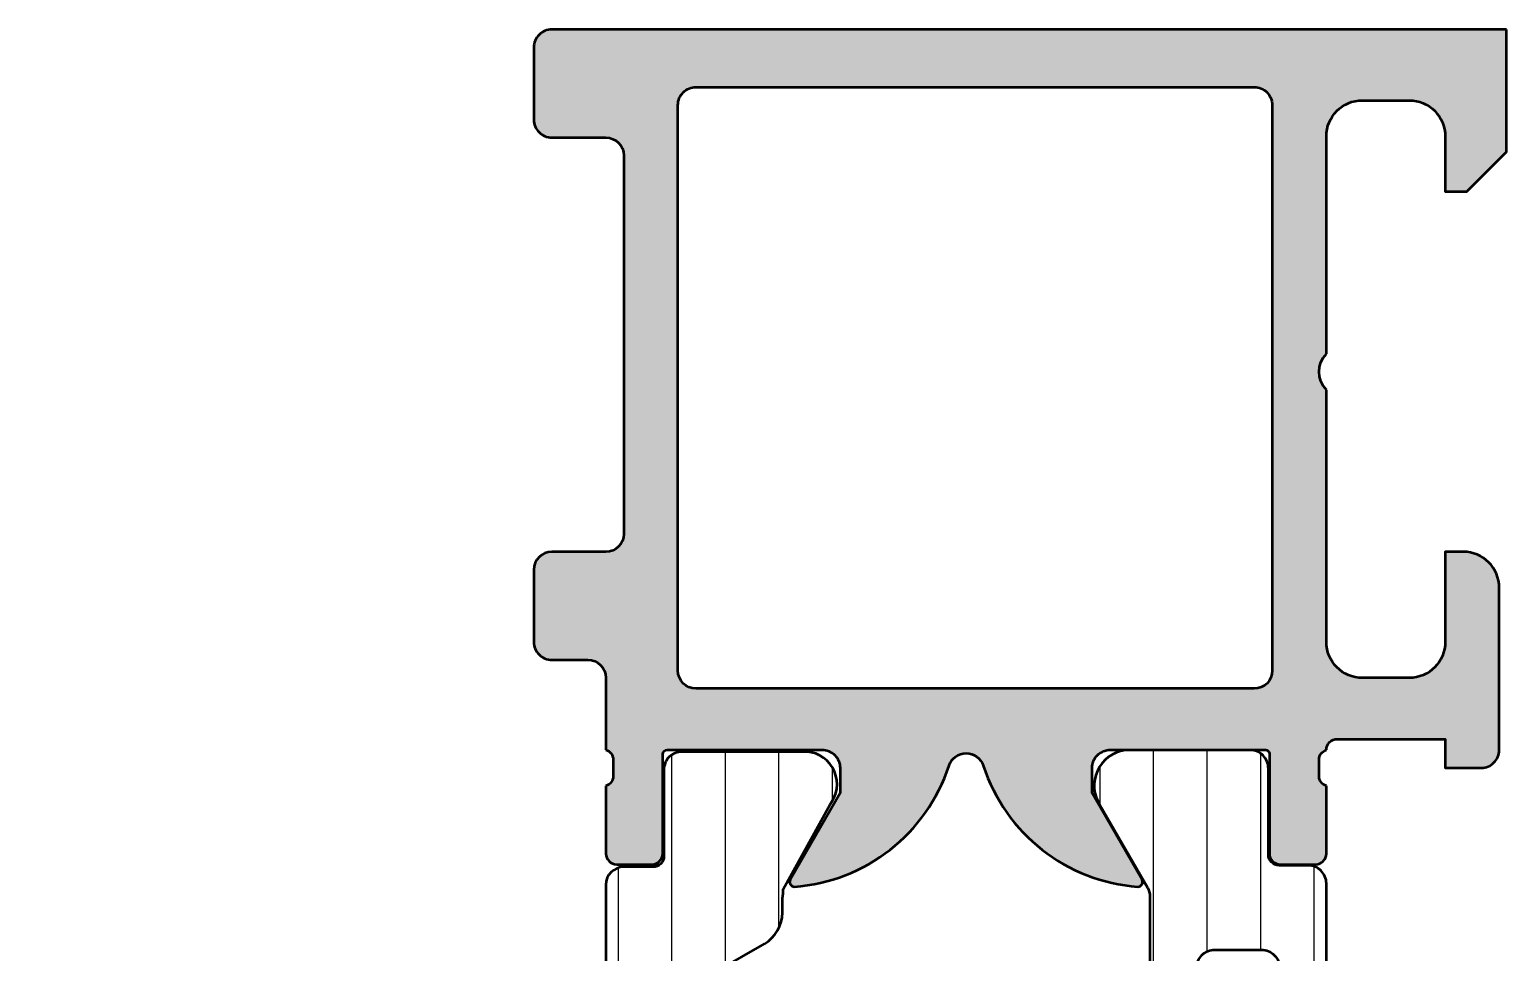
# Model space of a CAD drawing. Extents: x 0 to 66, y 0 to 75.
# Drawn here: x 0 to 41, y 49.38 to 75 of the extents above; entities that cross this region are included whole.
import ezdxf

# ---------------------------------------------------------------- set-up
doc = ezdxf.new("R2010")
doc.units = 0
for name, color, linetype, lineweight in [('0S-Alu contour', 7, 'Continuous', 50), ('0S-Alu hatch', 252, 'Continuous', 25), ('0S-Plastic contour', 254, 'Continuous', 50), ('0S-Plastic hatch', 253, 'Continuous', 25)]:
    doc.layers.add(name, color=color, linetype=linetype, lineweight=lineweight)
pattern_1 = [(90, (0, 0), (-1.4859, 0), [])]

# ---------------------------------------------------------------- blocks, each defined once
blk = doc.blocks.new('284029__07A8C884_E787_464D_A43D_D465A5079195___BE1C2AFA_39D3_4F38_98E2_53A9F33BED01_')
at = {"layer": '0S-Plastic hatch'}
h = blk.add_hatch(dxfattribs=at)
h.set_pattern_fill('ANSI31', color=256, scale=0.4680000000000001, angle=45, style=0)
h.set_pattern_definition(pattern_1)
edge = h.paths.add_edge_path()
edge.add_arc((7.799999999999997, 46.00005420464182), 0.5, 0, 90)
edge.add_line((7.799999999999997, 46.50005420464181), (0.4999999999999574, 46.50005420464171))
edge.add_arc((0.5000000000000285, 46.0000542046417), 0.5000000000000107, 90.00000000000813, 180)
edge.add_line((1.78e-14, 46.0000542046417), (0, 45.00005420464164))
edge.add_arc((0.5000000000000427, 45.00005420464165), 0.5000000000000427, 180, 270.0000000000017)
edge.add_line((0.5000000000000568, 44.50005420464161), (0.9999999999999857, 44.50005420464162))
edge.add_line((0.9999999999999857, 44.50005420464162), (0.9999999999999857, 45.50005420464159))
edge.add_line((0.9999999999999857, 45.50005420464159), (2.499999999999985, 45.50005420464165))
edge.add_ellipse((2.499999999999957, 44.50005420464162), major_axis=(-1.000000000000028, 0), ratio=1, start_angle=180, end_angle=269.9999999999984, ccw=False)
edge.add_line((3.499999999999985, 44.50005420464162), (3.499999999999985, 40.50005420464162))
edge.add_ellipse((2.499999999999971, 40.50005420464161), major_axis=(-1.000000000000014, 0), ratio=1, start_angle=90.0000000000004, end_angle=180, ccw=False)
edge.add_line((2.499999999999978, 39.5000542046416), (1, 39.50005420464165))
edge.add_line((1, 39.50005420464165), (0.9999999999999857, 40.50005420464162))
edge.add_line((0.9999999999999857, 40.50005420464162), (0.5, 40.50005420464162))
edge.add_arc((0.5, 40.00005420464162), 0.5, 90, 180)
edge.add_line((0, 40.00005420464162), (0, 16.19999699999997))
edge.add_arc((0.4999999999999929, 16.19999699999996), 0.4999999999999929, 180, 270.0000000000073)
edge.add_line((0.5000000000000568, 15.69999699999996), (1.310300815755326, 15.69999700000009))
edge.add_ellipse((1.310300815755169, 15.39999700000034), major_axis=(-0.2999999999997485, 0), ratio=1, start_angle=180, end_angle=269.99999999997016, ccw=False)
edge.add_line((1.610300815754918, 15.39999700000034), (1.609968865358112, 12.99999861706389))
edge.add_arc((2.017189299110995, 12.96156737589913), 0.409029879059404, 174.6087052705057, 283.6575054060968)
edge.add_line((2.1137684163225, 12.56410301764546), (5.5865089805215, 12.57426877285434))
edge.add_arc((5.532301992262212, 13.49611899423405), 0.9234425960686294, 273.3652531451434, 395.3544255470823)
edge.add_line((6.285450980521417, 14.03045300000021), (4.484365130849781, 17.15002562802139))
edge.add_ellipse((4.917377847580148, 17.40002560232096), major_axis=(-0.4999999999999988, 0), ratio=1, start_angle=-90.00000000000068, end_angle=29.999996599346616, ccw=False)
edge.add_line((4.917377847580155, 17.90002560232095), (17.70000000000002, 17.90002560232093))
edge.add_arc((17.70000000000001, 18.40002560232089), 0.4999999999999645, 270.0000000000012, 360)
edge.add_line((18.19999999999997, 18.40002560232089), (18.19999999999999, 48.05840070413555))
edge.add_ellipse((18.69999999999994, 48.05840070413555), major_axis=(-0.4999999999999503, 0), ratio=1, start_angle=299.9950461054481, end_angle=360, ccw=False)
edge.add_line((18.45003743997933, 48.49143501985185), (20.39994072748333, 49.61698742955157))
edge.add_arc((19.90001560744196, 50.48305606098399), 0.9999999999998082, 299.9950461054606, 359.9988249444108)
edge.add_line((20.90001560723147, 50.48303555239507), (20.90002386879667, 50.88586999164573))
edge.add_arc((19.63617692491844, 51.11810216703569), 1.285006179299022, 349.5880338324748, 360.7917975513449)
edge.add_line((20.92106040229913, 51.13585971165147), (22.21250882651288, 53.47324885016718))
edge.add_arc((21.50837054604505, 54.04585497076421), 0.9075728551281012, 320.8819481343031, 445.056064489465)
edge.add_line((21.58658600491978, 54.95005120464178), (18.11004450682052, 54.95005120464176))
edge.add_arc((18.11004186719528, 54.45005522720289), 0.4999959774458391, 89.9996975187946, 180.0003024805684)
edge.add_line((17.6100458897564, 54.4500525875832), (17.61038051906291, 52.05005420464181))
edge.add_ellipse((17.31038051906282, 52.05005420464188), major_axis=(-0.3000000000000895, 0), ratio=1, start_angle=89.99999999998653, end_angle=180, ccw=False)
edge.add_line((17.31038051906275, 51.75005420464179), (16.50000000000001, 51.75005420464179))
edge.add_arc((16.50000000000002, 51.2500542046418), 0.4999999999999929, 90.00000000000081, 180)
edge.add_line((16.00000000000003, 51.2500542046418), (16, 47.5000542046418))
edge.add_ellipse((14.99999999999999, 47.50005420464183), major_axis=(-1.000000000000007, 0), ratio=1, start_angle=89.9999999999988, end_angle=180, ccw=False)
edge.add_line((14.99999999999997, 46.50005420464181), (12.80000000000004, 46.50005420464184))
edge.add_arc((12.80000000000001, 46.00005420464182), 0.5000000000000142, 89.99999999999675, 180)
edge.add_line((12.29999999999999, 46.00005420464182), (12.29999999999999, 45.50005420464183))
edge.add_line((12.29999999999999, 45.50005420464183), (14.99999999999998, 45.50005420464182))
edge.add_ellipse((15, 44.50005420464182), major_axis=(-1, 0), ratio=1, start_angle=180, end_angle=270.00000000000125, ccw=False)
edge.add_line((16, 44.50005420464182), (15.99999999999998, 44.00005420464178))
edge.add_ellipse((15.00000000000001, 44.0000542046418), major_axis=(-0.9999999999999751, 0), ratio=1, start_angle=89.99999999999937, end_angle=180, ccw=False)
edge.add_line((15, 43.00005420464183), (8.300000000000018, 43.00005420464182))
edge.add_ellipse((8.300000000000011, 44.00005420464182), major_axis=(-1.000000000000007, 0), ratio=1, start_angle=0, end_angle=90.0000000000004, ccw=False)
edge.add_line((7.300000000000004, 44.00005420464182), (7.299999999999997, 45.50005420464182))
edge.add_line((7.299999999999997, 45.50005420464182), (8.299999999999997, 45.50005420464182))
edge.add_line((8.299999999999997, 45.50005420464182), (8.299999999999997, 46.00005420464182))
edge = h.paths.add_edge_path()
edge.add_ellipse((9.452996732221077, 32.64501620443201), major_axis=(-0.5000000000000028, 0), ratio=1, start_angle=32.94155226362187, end_angle=144.9581039486433, ccw=False)
edge.add_line((9.033383871858575, 32.37312459474462), (4.580387139637478, 39.24547603707324))
edge.add_ellipse((4.999999999999985, 39.51736764676063), major_axis=(-0.5, 0), ratio=1, start_angle=0, end_angle=32.94155226362028, ccw=False)
edge.add_line((4.499999999999985, 39.51736764676063), (4.499999999999989, 44.95005420464177))
edge.add_ellipse((4.999999999999985, 44.95005420464177), major_axis=(-0.4999999999999965, 0), ratio=1, start_angle=270.00000000000165, end_angle=360, ccw=False)
edge.add_line((4.999999999999971, 45.45005420464177), (5.799999999999982, 45.45005420464178))
edge.add_ellipse((5.799999999999997, 44.95005420464178), major_axis=(-0.5, 0), ratio=1, start_angle=180, end_angle=270.00000000000165, ccw=False)
edge.add_line((6.299999999999997, 44.95005420464179), (6.299999999999997, 43.95005420464182))
edge.add_arc((8.299999999999997, 43.95005420464182), 2, 180, 270)
edge.add_line((8.299999999999997, 41.95005420464183), (15.62795080085234, 41.95005420464183))
edge.add_ellipse((15.62795080085234, 41.45005420464182), major_axis=(-0.5000000000000017, 0), ratio=1, start_angle=144.9581039486432, end_angle=270, ccw=False)
edge.add_line((16.03731700707827, 41.16296657133069), (9.862362938447005, 32.35792857112087))
edge = h.paths.add_edge_path()
edge.add_line((15.68444634348357, 18.85002560232094), (2.572049199147571, 18.85002560232097))
edge.add_ellipse((2.572049199147571, 19.35002560232097), major_axis=(-0.5000000000000017, 0), ratio=1, start_angle=-35.0418960513569, end_angle=90, ccw=False)
edge.add_line((2.162682992921645, 19.63711323563211), (8.978065113033807, 29.35535532886279))
edge.add_ellipse((9.387431319259733, 29.06826769555164), major_axis=(-0.5000000000000019, 0), ratio=1, start_angle=212.941552263621, end_angle=324.95810394864316, ccw=False)
edge.add_line((9.807044179622238, 29.34015930523903), (16.10405920384607, 19.62191721200833))
edge.add_ellipse((15.68444634348357, 19.35002560232094), major_axis=(-0.5, 0), ratio=1, start_angle=89.9999999999996, end_angle=212.9415522636213, ccw=False)
edge = h.paths.add_edge_path()
edge.add_ellipse((3.632404581590229, 37.95005420464153), major_axis=(-0.5000000000000285, 0), ratio=1, start_angle=212.941552263621, end_angle=269.99999999999756, ccw=False)
edge.add_line((4.052017441952757, 38.22194581432894), (8.63392902060066, 31.15063888560429))
edge.add_ellipse((8.214316160238162, 30.87874727591691), major_axis=(-0.4999999999999921, 0), ratio=1, start_angle=144.9581039486428, end_angle=212.9415522636208, ccw=False)
edge.add_line((8.623682366464077, 30.59165964260577), (1.909366206225869, 21.01753030022751))
edge.add_ellipse((1.499999999999943, 21.30461793353866), major_axis=(-0.5000000000000017, 0), ratio=1, start_angle=0, end_angle=144.9581039486433, ccw=False)
edge.add_line((0.9999999999999415, 21.30461793353866), (0.9999999999999857, 37.95005420464164))
edge.add_ellipse((1.499999999999992, 37.95005420464164), major_axis=(-0.5000000000000071, 0), ratio=1, start_angle=269.99999999999756, end_angle=360, ccw=False)
edge.add_line((1.500000000000014, 38.45005420464165), (3.63240458159025, 38.45005420464156))
edge = h.paths.add_edge_path()
edge.add_line((16.28038713963748, 21.18875677351805), (10.20649903088015, 30.56264501437935))
edge.add_ellipse((10.62611189124265, 30.83453662406673), major_axis=(-0.4999999999999921, 0), ratio=1, start_angle=-35.0418960513573, end_angle=32.94155226362079, ccw=False)
edge.add_line((10.21674568501673, 31.12162425737788), (16.29063379377405, 39.78254950673531))
edge.add_ellipse((16.69999999999997, 39.49546187342416), major_axis=(-0.5000000000000017, 0), ratio=1, start_angle=180, end_angle=324.95810394864316, ccw=False)
edge.add_line((17.19999999999997, 39.49546187342416), (17.19999999999997, 21.46064838320544))
edge.add_ellipse((16.69999999999998, 21.46064838320544), major_axis=(-0.4999999999999929, 0), ratio=1, start_angle=32.941552263621475, end_angle=180, ccw=False)
at = {"layer": '0S-Alu contour', "color": 7}
for points in [[(4.999999999999971, 45.45005420464177), (5.799999999999982, 45.45005420464178)], [(4.499999999999985, 39.51736764676063), (4.499999999999989, 44.95005420464177)], [(6.299999999999997, 44.95005420464179), (6.299999999999997, 43.95005420464182)], [(8.299999999999997, 41.95005420464183), (15.62795080085234, 41.95005420464183)], [(16.03731700707827, 41.16296657133069), (9.862362938447005, 32.35792857112087)], [(10.21674568501673, 31.12162425737788), (16.29063379377405, 39.78254950673531)], [(17.19999999999997, 39.49546187342416), (17.19999999999997, 21.46064838320544)], [(9.033383871858575, 32.37312459474462), (4.580387139637478, 39.24547603707324)], [(1.500000000000014, 38.45005420464165), (3.63240458159025, 38.45005420464156)], [(4.052017441952757, 38.22194581432894), (8.63392902060066, 31.15063888560429)], [(0.9999999999999415, 21.30461793353866), (0.9999999999999857, 37.95005420464164)], [(8.623682366464077, 30.59165964260577), (1.909366206225869, 21.01753030022751)], [(16.28038713963748, 21.18875677351805), (10.20649903088015, 30.56264501437935)], [(2.162682992921645, 19.63711323563211), (8.978065113033807, 29.35535532886279)], [(9.807044179622238, 29.34015930523903), (16.10405920384607, 19.62191721200833)], [(15.68444634348357, 18.85002560232094), (2.572049199147571, 18.85002560232097)]]:
    blk.add_lwpolyline(points, dxfattribs=at)
at = {"layer": '0S-Alu contour', "color": 7, "extrusion": (0, 0, -1)}
for centre, radius, start, end in [((-4.999999999999985, 44.95005420464177), 0.4999999999999965, 0, 89.99999999999837), ((-5.799999999999997, 44.95005420464178), 0.5, 89.99999999999837, 180), ((-15.62795080085234, 41.45005420464182), 0.5000000000000017, 90, 215.0418960513568), ((-16.69999999999997, 39.49546187342416), 0.5000000000000017, 35.04189605135685, 180), ((-4.999999999999985, 39.51736764676063), 0.5, 327.0584477363798, 0), ((-1.499999999999992, 37.95005420464164), 0.5000000000000071, 0, 90.00000000000244), ((-3.632404581590229, 37.95005420464153), 0.5000000000000285, 90.00000000000244, 147.058447736379), ((-9.452996732221077, 32.64501620443201), 0.5000000000000028, 215.0418960513567, 327.0584477363781), ((-8.214316160238162, 30.87874727591691), 0.4999999999999921, 147.0584477363792, 215.0418960513572), ((-10.62611189124265, 30.83453662406673), 0.4999999999999921, 327.0584477363792, 35.04189605135731), ((-9.387431319259733, 29.06826769555164), 0.5000000000000019, 35.04189605135685, 147.058447736379), ((-16.69999999999998, 21.46064838320544), 0.4999999999999929, 180, 327.0584477363785), ((-1.499999999999943, 21.30461793353866), 0.5000000000000017, 215.0418960513567, 0), ((-2.572049199147571, 19.35002560232097), 0.5000000000000017, 270, 35.04189605135685), ((-15.68444634348357, 19.35002560232094), 0.5, 147.0584477363787, 270.0000000000004)]:
    blk.add_arc(centre, radius, start, end, dxfattribs=at)
at = {"layer": '0S-Alu contour', "color": 7}
blk.add_arc((8.299999999999997, 43.95005420464182), 2, 180, 270, dxfattribs=at)
at = {"layer": '0S-Plastic contour', "color": 7}
for points in [[(21.58658600491978, 54.95005120464178), (18.11004450682052, 54.95005120464176)], [(17.6100458897564, 54.4500525875832), (17.61038051906291, 52.05005420464181)], [(20.92106040229913, 51.13585971165147), (22.21250882651288, 53.47324885016718)], [(17.31038051906275, 51.75005420464179), (16.50000000000001, 51.75005420464179)], [(16.00000000000003, 51.2500542046418), (16, 47.5000542046418)], [(20.90001560723147, 50.48303555239507), (20.90002386879667, 50.88586999164573)], [(18.45003743997933, 48.49143501985185), (20.39994072748333, 49.61698742955157)], [(18.19999999999997, 18.40002560232089), (18.19999999999999, 48.05840070413555)], [(7.799999999999997, 46.50005420464181), (0.4999999999999574, 46.50005420464171)], [(14.99999999999997, 46.50005420464181), (12.80000000000004, 46.50005420464184)], [(1.78e-14, 46.0000542046417), (0, 45.00005420464164)], [(7.300000000000004, 44.00005420464182), (7.299999999999997, 45.50005420464182), (8.299999999999997, 45.50005420464182), (8.299999999999997, 46.00005420464182)], [(12.29999999999999, 46.00005420464182), (12.29999999999999, 45.50005420464183), (14.99999999999998, 45.50005420464182)], [(0.5000000000000568, 44.50005420464161), (0.9999999999999857, 44.50005420464162), (0.9999999999999857, 45.50005420464159), (2.499999999999985, 45.50005420464165)], [(3.499999999999985, 44.50005420464162), (3.499999999999985, 40.50005420464162)], [(16, 44.50005420464182), (15.99999999999998, 44.00005420464178)], [(15, 43.00005420464183), (8.300000000000018, 43.00005420464182)], [(2.499999999999978, 39.5000542046416), (1, 39.50005420464165), (0.9999999999999857, 40.50005420464162), (0.5, 40.50005420464162)], [(0, 40.00005420464162), (0, 16.19999699999997)], [(4.917377847580155, 17.90002560232095), (17.70000000000002, 17.90002560232093)], [(6.285450980521417, 14.03045300000021), (4.484365130849781, 17.15002562802139)], [(0.5000000000000568, 15.69999699999996), (1.310300815755326, 15.69999700000009)], [(1.610300815754918, 15.39999700000034), (1.609968865358112, 12.99999861706389)], [(2.1137684163225, 12.56410301764546), (5.5865089805215, 12.57426877285434)]]:
    blk.add_lwpolyline(points, dxfattribs=at)
for centre, radius, start, end in [((18.11004186719528, 54.45005522720289), 0.4999959774458391, 89.9996975187946, 180.0003024805684), ((21.50837054604505, 54.04585497076421), 0.9075728551281012, 320.8819481343031, 85.0560644894651), ((16.50000000000002, 51.2500542046418), 0.4999999999999929, 90.00000000000081, 180), ((19.63617692491844, 51.11810216703569), 1.285006179299022, 349.5880338324748, 0.7917975513449091), ((19.90001560744196, 50.48305606098399), 0.9999999999998082, 299.9950461054606, 359.9988249444108), ((0.5000000000000285, 46.0000542046417), 0.5000000000000107, 90.00000000000813, 180), ((7.799999999999997, 46.00005420464182), 0.5, 0, 90), ((12.80000000000001, 46.00005420464182), 0.5000000000000142, 89.99999999999675, 180), ((0.5000000000000427, 45.00005420464165), 0.5000000000000427, 180, 270.0000000000017), ((0.5, 40.00005420464162), 0.5, 90, 180), ((17.70000000000001, 18.40002560232089), 0.4999999999999645, 270.0000000000012, 0), ((0.4999999999999929, 16.19999699999996), 0.4999999999999929, 180, 270.0000000000073), ((5.532301992262212, 13.49611899423405), 0.9234425960686294, 273.3652531451434, 35.35442554708229), ((2.017189299110995, 12.96156737589913), 0.409029879059404, 174.6087052705057, 283.6575054060968)]:
    blk.add_arc(centre, radius, start, end, dxfattribs=at)
at = {"layer": '0S-Plastic contour', "color": 7, "extrusion": (0, 0, -1)}
for centre, radius, start, end in [((-17.31038051906282, 52.05005420464188), 0.3000000000000895, 180, 270.0000000000135), ((-18.69999999999994, 48.05840070413555), 0.4999999999999503, 0, 60.00495389455187), ((-14.99999999999999, 47.50005420464183), 1.000000000000007, 180, 270.0000000000012), ((-2.499999999999957, 44.50005420464162), 1.000000000000028, 90.0000000000016, 180), ((-15, 44.50005420464182), 1, 89.99999999999876, 180), ((-8.300000000000011, 44.00005420464182), 1.000000000000007, 269.9999999999996, 0), ((-15.00000000000001, 44.0000542046418), 0.9999999999999751, 180, 270.0000000000006), ((-2.499999999999971, 40.50005420464161), 1.000000000000014, 180, 269.9999999999996), ((-4.917377847580148, 17.40002560232096), 0.4999999999999988, 330.0000034006534, 90.00000000000081), ((-1.310300815755169, 15.39999700000034), 0.2999999999997485, 90.00000000002986, 180)]:
    blk.add_arc(centre, radius, start, end, dxfattribs=at)
blk = doc.blocks.new('357830__380E2DCD_3B96_4E63_BE6B_81AF2824254A_')
at = {"layer": '0S-Alu hatch'}
h = blk.add_hatch(color=256, dxfattribs=at)
edge = h.paths.add_edge_path()
edge.add_line((41, 75), (14.49999237060547, 75))
edge.add_arc((14.49986000181642, 74.50023918031248), 0.4997608372174015, 89.98482439504002, 180.0151756049599)
edge.add_line((14.0000991821289, 74.50010681152344), (14.0000991821289, 72.50010681152342))
edge.add_arc((14.50007865446134, 72.50008628385586), 0.4999794727538367, 179.9976476058527, 270.002352394013)
edge.add_line((14.50009918212896, 72.00010681152344), (16.0000991821289, 72.00010681152344))
edge.add_ellipse((16.0000991821289, 71.50010681152344), major_axis=(-0.5, 0), ratio=1, start_angle=180, end_angle=270, ccw=False)
edge.add_line((16.5000991821289, 71.50010681152344), (16.5000991821289, 61.0001220703125))
edge.add_ellipse((16.0000991821289, 61.0001220703125), major_axis=(-0.5, 0), ratio=1, start_angle=90, end_angle=180, ccw=False)
edge.add_line((16.0000991821289, 60.5001220703125), (14.5000991821289, 60.5001220703125))
edge.add_arc((14.50010485310491, 60.00011639933649), 0.5000056710081612, 90.00064983861078, 179.9993501627087)
edge.add_line((14.0000991821289, 60.00012207031077), (14.0000991821289, 58.0001220703125))
edge.add_arc((14.50007358941032, 58.00009647759392), 0.4999744079364382, 179.9970671403861, 270.0029328596392)
edge.add_line((14.5000991821289, 57.5001220703125), (15.49999237060547, 57.5001220703125))
edge.add_ellipse((15.49999237060547, 57.0001220703125), major_axis=(-0.5, 0), ratio=1, start_angle=180, end_angle=270, ccw=False)
edge.add_line((15.99999237060547, 57.0001220703125), (15.99999237060547, 55.00007629394531))
edge.add_ellipse((15.92115592406241, 54.73255570195215), major_axis=(-0.2788950563274783, 0), ratio=1, start_angle=178.8354106259032, end_angle=253.5801235805083, ccw=False)
edge.add_line((16.19999337060551, 54.72688729395378), (16.19999337060545, 54.27329329395377))
edge.add_ellipse((15.92112527496231, 54.26763263447671), major_axis=(-0.2789255417371184, 0), ratio=1, start_angle=106.424594555353, end_angle=181.1628700728853, ccw=False)
edge.add_line((15.99999237060547, 54.0000892939538), (15.99999237060547, 52.12007829394531))
edge.add_arc((16.29999237060548, 52.12007829394532), 0.3000000000000185, 180, 269.9999999999986)
edge.add_line((16.29999237060548, 51.8200782939453), (17.27996668964829, 51.8200782939453))
edge.add_arc((17.27996668964829, 52.12007829394531), 0.3000000000000114, 270, 360)
edge.add_line((17.5799666896483, 52.12007829394531), (17.57996668964824, 54.88007629394525))
edge.add_ellipse((17.69995488885854, 54.88007629394525), major_axis=(-0.1199881992102973, 0), ratio=1, start_angle=270, end_angle=360, ccw=False)
edge.add_line((17.69995488885854, 55.00006449315555), (22.00015258789063, 55.00021362304687))
edge.add_ellipse((22.00016546946681, 54.50022650462305), major_axis=(-0.4999871185897568, 0), ratio=1, start_angle=179.9985238421549, end_angle=270.00147615792764, ccw=False)
edge.add_line((22.50015258789062, 54.50021362304759), (22.50015258789062, 53.80021667480469))
edge.add_line((22.50015258789062, 53.80021667480469), (21.11190795898437, 51.39569091796875))
edge.add_arc((21.23887267204619, 51.33900942728527), 0.1390425465423105, 155.9423438028752, 266.6072913620279)
edge.add_arc((20.86699244654214, 56.08815502027688), 4.901453208299326, 274.2548350451918, 341.8662315936082)
edge.add_ellipse((26.00016877898476, 54.40702519141237), major_axis=(-0.4999999999999981, 0), ratio=1, start_angle=198.1228570095801, end_angle=341.8662315936099, ccw=False)
edge.add_arc((31.13252757555772, 56.08680510239975), 4.900256231524269, 198.1228570095794, 265.7518087041855)
edge.add_arc((30.76131543717107, 51.33880392011438), 0.1390346690613204, 273.387685879842, 384.0554427869479)
edge.add_line((30.88827514648438, 51.39547729492187), (29.50003051757813, 53.80000305175781))
edge.add_line((29.50003051757813, 53.80000305175781), (29.50003051757813, 54.5))
edge.add_ellipse((30.00000998991054, 54.50002052766759), major_axis=(-0.4999794727538154, 0), ratio=1, start_angle=-90.00235239400848, end_angle=0.00235239414729449, ccw=False)
edge.add_line((30.00003051757812, 55), (34.3000283718797, 55))
edge.add_ellipse((34.30002837187974, 54.88000269093456), major_axis=(-0.1199973090654396, 0), ratio=1, start_angle=180, end_angle=270.00000000001353, ccw=False)
edge.add_line((34.42002568094518, 54.88000269093456), (34.42002568094518, 52.12000469093459))
edge.add_arc((34.72002568094516, 52.12000469093457), 0.2999999999999829, 180, 269.9999999999945)
edge.add_line((34.72002568094513, 51.82000469093458), (35.69999999998799, 51.82000469093458))
edge.add_arc((35.69999999998797, 52.12000469093457), 0.2999999999999865, 270.0000000000054, 360)
edge.add_line((35.99999999998795, 52.12000469093457), (35.99999999998795, 54.00001569094309))
edge.add_ellipse((36.07886709563111, 54.26755903146606), major_axis=(-0.2789255417371832, 0), ratio=1, start_angle=-1.1628700728833792, end_angle=73.5754054446486, ccw=False)
edge.add_line((35.79999899998791, 54.27321969094311), (35.79999899998796, 54.72681369094306))
edge.add_ellipse((36.07882619434913, 54.73248189052774), major_axis=(-0.2788848020273777, 0), ratio=1, start_angle=-73.58012358050189, end_angle=1.1645893741024906, ccw=False)
edge.add_ellipse((36.30000036075727, 54.99999533743302), major_axis=(-0.3000077143368609, 0), ratio=1, start_angle=-90.0005139300311, end_angle=0.0005139306048249637, ccw=False)
edge.add_line((36.30000305175781, 55.30000305175781), (39.30001831054688, 55.30000305175781))
edge.add_line((39.30001831054688, 55.30000305175781), (39.30001831054688, 54.5))
edge.add_line((39.30001831054688, 54.5), (40.30001831054687, 54.5))
edge.add_arc((40.30002863065745, 54.99998967988948), 0.4999896799959879, 269.9988173780304, 360.0011826222799)
edge.add_line((40.80001831054693, 55.00000000000007), (40.80001831054687, 59.5))
edge.add_arc((39.79999848739905, 59.49998017685217), 1.000019823344302, 0.0011357606123724, 89.99886423980752)
edge.add_line((39.80001831054688, 60.5), (39.30001831054688, 60.5))
edge.add_line((39.30001831054688, 60.5), (39.30001831054688, 58))
edge.add_ellipse((38.29997292469336, 58.00004538585351), major_axis=(-1.000045386883402, 0), ratio=1, start_angle=90.00260029983713, end_angle=179.9973997002186, ccw=False)
edge.add_line((38.30001831054687, 57), (37, 57))
edge.add_ellipse((37.00005250076833, 58.00005250076833), major_axis=(-1.000052502146426, 0), ratio=1, start_angle=0.00300791447108395, end_angle=89.99699208547389, ccw=False)
edge.add_line((36, 58.00000000000096), (36, 65))
edge.add_ellipse((36.52512175395993, 65.5), major_axis=(-0.725088171522571, 0), ratio=1, start_angle=-43.596183881364425, end_angle=43.59618388136448, ccw=False)
edge.add_line((36, 66), (36, 72.03408813476562))
edge.add_ellipse((37.00005250076833, 72.03403563399729), major_axis=(-1.000052502146426, 0), ratio=1, start_angle=270.0030079145261, end_angle=359.99699208552886, ccw=False)
edge.add_line((37, 73.03408813476562), (38.30001831054687, 73.03408813476562))
edge.add_ellipse((38.29997292469334, 72.03404274891209), major_axis=(-1.00004538688343, 0), ratio=1, start_angle=180.0026002997815, end_angle=269.99739970016117, ccw=False)
edge.add_line((39.30001831054688, 72.03408813476463), (39.30001831054693, 70.5))
edge.add_line((39.30001831054693, 70.5), (39.9000244140625, 70.5))
edge.add_line((39.9000244140625, 70.5), (41, 71.60000610351562))
edge.add_line((41, 71.60000610351562), (41, 75))
edge = h.paths.add_edge_path()
edge.add_ellipse((18.50000055566901, 57.20002802148933), major_axis=(-0.500015814708163, 0), ratio=1, start_angle=0.00181214617907699, end_angle=89.99818785391102, ccw=False)
edge.add_line((17.99998474121094, 57.20001220703125), (17.99998474121094, 72.89999389648433))
edge.add_ellipse((18.49997442110039, 72.90000421659492), major_axis=(-0.499989679995963, 0), ratio=1, start_angle=-90.00118262196588, end_angle=0.0011826222798845265, ccw=False)
edge.add_line((18.49998474121093, 73.39999389648438), (34.00000762939453, 73.39999389648438))
edge.add_ellipse((34.00001794950508, 72.90000421659492), major_axis=(-0.499989679995963, 0), ratio=1, start_angle=179.9988173777202, end_angle=270.00118262196634, ccw=False)
edge.add_line((34.50000762939453, 72.89999389648438), (34.50000762939453, 57.20001220703045))
edge.add_ellipse((33.99999181493646, 57.20002802148932), major_axis=(-0.5000158147081594, 0), ratio=1, start_angle=90.00181214608818, end_angle=179.9981878538209, ccw=False)
edge.add_line((34.00000762939453, 56.70001220703125), (18.49998474121093, 56.70001220703125))
at = {"layer": '0S-Alu contour', "color": 7}
for points in [[(41, 75), (14.49999237060547, 75)], [(39.30001831054688, 72.03408813476463), (39.30001831054693, 70.5), (39.9000244140625, 70.5), (41, 71.60000610351562), (41, 75)], [(14.0000991821289, 74.50010681152344), (14.0000991821289, 72.50010681152342)], [(18.49998474121093, 73.39999389648438), (34.00000762939453, 73.39999389648438)], [(37, 73.03408813476562), (38.30001831054687, 73.03408813476562)], [(17.99998474121094, 57.20001220703125), (17.99998474121094, 72.89999389648433)], [(34.50000762939453, 72.89999389648438), (34.50000762939453, 57.20001220703045)], [(14.50009918212896, 72.00010681152344), (16.0000991821289, 72.00010681152344)], [(36, 66), (36, 72.03408813476562)], [(16.5000991821289, 71.50010681152344), (16.5000991821289, 61.0001220703125)], [(36, 58.00000000000096), (36, 65)], [(16.0000991821289, 60.5001220703125), (14.5000991821289, 60.5001220703125)], [(39.80001831054688, 60.5), (39.30001831054688, 60.5), (39.30001831054688, 58)], [(14.0000991821289, 60.00012207031077), (14.0000991821289, 58.0001220703125)], [(40.80001831054693, 55.00000000000007), (40.80001831054687, 59.5)], [(14.5000991821289, 57.5001220703125), (15.49999237060547, 57.5001220703125)], [(15.99999237060547, 57.0001220703125), (15.99999237060547, 55.00007629394531)], [(38.30001831054687, 57), (37, 57)], [(34.00000762939453, 56.70001220703125), (18.49998474121093, 56.70001220703125)], [(17.69995488885854, 55.00006449315555), (22.00015258789063, 55.00021362304687)], [(30.00003051757812, 55), (34.3000283718797, 55)], [(36.30000305175781, 55.30000305175781), (39.30001831054688, 55.30000305175781), (39.30001831054688, 54.5), (40.30001831054687, 54.5)], [(16.19999337060551, 54.72688729395378), (16.19999337060545, 54.27329329395377)], [(17.5799666896483, 52.12007829394531), (17.57996668964824, 54.88007629394525)], [(34.42002568094518, 54.88000269093456), (34.42002568094518, 52.12000469093459)], [(35.79999899998791, 54.27321969094311), (35.79999899998796, 54.72681369094306)], [(22.50015258789062, 54.50021362304759), (22.50015258789062, 53.80021667480469), (21.11190795898437, 51.39569091796875)], [(30.88827514648438, 51.39547729492187), (29.50003051757813, 53.80000305175781), (29.50003051757813, 54.5)], [(15.99999237060547, 54.0000892939538), (15.99999237060547, 52.12007829394531)], [(35.99999999998795, 52.12000469093457), (35.99999999998795, 54.00001569094309)], [(16.29999237060548, 51.8200782939453), (17.27996668964829, 51.8200782939453)], [(34.72002568094513, 51.82000469093458), (35.69999999998799, 51.82000469093458)]]:
    blk.add_lwpolyline(points, dxfattribs=at)
for centre, radius, start, end in [((14.49986000181642, 74.50023918031248), 0.4997608372174015, 89.98482439504002, 180.0151756049599), ((14.50007865446134, 72.50008628385586), 0.4999794727538367, 179.9976476058527, 270.002352394013), ((14.50010485310491, 60.00011639933649), 0.5000056710081612, 90.00064983861078, 179.9993501627087), ((39.79999848739905, 59.49998017685217), 1.000019823344302, 0.0011357606123724, 89.99886423980752), ((14.50007358941032, 58.00009647759392), 0.4999744079364382, 179.9970671403861, 270.0029328596392), ((40.30002863065745, 54.99998967988948), 0.4999896799959879, 269.9988173780304, 0.0011826222798784), ((20.86699244654214, 56.08815502027688), 4.901453208299326, 274.2548350451918, 341.8662315936082), ((31.13252757555772, 56.08680510239975), 4.900256231524269, 198.1228570095794, 265.7518087041855), ((16.29999237060548, 52.12007829394532), 0.3000000000000185, 180, 269.9999999999986), ((17.27996668964829, 52.12007829394531), 0.3000000000000114, 270, 0), ((34.72002568094516, 52.12000469093457), 0.2999999999999829, 180, 269.9999999999945), ((35.69999999998797, 52.12000469093457), 0.2999999999999865, 270.0000000000054, 0), ((21.23887267204619, 51.33900942728527), 0.1390425465423105, 155.9423438028752, 266.6072913620279), ((30.76131543717107, 51.33880392011438), 0.1390346690613204, 273.387685879842, 24.05544278694788)]:
    blk.add_arc(centre, radius, start, end, dxfattribs=at)
at = {"layer": '0S-Alu contour', "color": 7, "extrusion": (0, 0, -1)}
for centre, radius, start, end in [((-18.49997442110039, 72.90000421659492), 0.499989679995963, 359.9988173777201, 90.00118262196595), ((-34.00001794950508, 72.90000421659492), 0.499989679995963, 89.99881737803364, 180.0011826222798), ((-37.00005250076833, 72.03403563399729), 1.000052502146426, 0.0030079144711719, 89.99699208547388), ((-38.29997292469334, 72.03404274891209), 1.00004538688343, 90.00260029983882, 179.9973997002185), ((-16.0000991821289, 71.50010681152344), 0.5, 90, 180), ((-36.52512175395993, 65.5), 0.725088171522571, 316.4038161186355, 43.59618388136445), ((-16.0000991821289, 61.0001220703125), 0.5, 180, 270), ((-37.00005250076833, 58.00005250076833), 1.000052502146426, 270.0030079145261, 359.9969920855289), ((-38.29997292469336, 58.00004538585351), 1.000045386883402, 180.0026002997815, 269.9973997001629), ((-15.49999237060547, 57.0001220703125), 0.5, 90, 180), ((-18.50000055566901, 57.20002802148933), 0.500015814708163, 270.001812146089, 359.9981878538209), ((-33.99999181493646, 57.20002802148932), 0.5000158147081594, 180.0018121461791, 269.9981878539118), ((-15.92115592406241, 54.73255570195215), 0.2788950563274783, 106.4198764194917, 181.1645893740969), ((-17.69995488885854, 54.88007629394525), 0.1199881992102973, 0, 90), ((-22.00016546946681, 54.50022650462305), 0.4999871185897568, 89.99852384207237, 180.0014761578452), ((-30.00000998991054, 54.50002052766759), 0.4999794727538154, 359.9976476058527, 90.00235239400858), ((-34.30002837187974, 54.88000269093456), 0.1199973090654396, 89.99999999998644, 180), ((-36.07882619434913, 54.73248189052774), 0.2788848020273777, 358.8354106258975, 73.58012358050179), ((-36.30000036075727, 54.99999533743302), 0.3000077143368609, 359.9994860693952, 90.00051393003108), ((-26.00016877898476, 54.40702519141237), 0.4999999999999981, 18.13376840639011, 161.8771429904199), ((-15.92112527496231, 54.26763263447671), 0.2789255417371184, 178.8371299271147, 253.575405444647), ((-36.07886709563111, 54.26755903146606), 0.2789255417371832, 286.4245945553514, 1.162870072883403)]:
    blk.add_arc(centre, radius, start, end, dxfattribs=at)
blk = doc.blocks.new('284029__9521A653_69A2_4C03_8182_1C7C2CBC1E16___C85675CE_6862_469B_BB2D_06ED41DA17BF_')
at = {"layer": '0S-Plastic hatch'}
h = blk.add_hatch(dxfattribs=at)
h.set_pattern_fill('ANSI31', color=256, scale=0.4680000000000001, angle=45, style=0)
h.set_pattern_definition(pattern_1)
edge = h.paths.add_edge_path()
edge.add_line((29.7144399234454, 53.46190158778024), (31.0329923529018, 51.17829249853087))
edge.add_ellipse((30.59998869163543, 50.928276840333), major_axis=(-0.5000000000141928, 0), ratio=1, start_angle=180.0021352030565, end_angle=210.0020718967531, ccw=False)
edge.add_line((31.09998869130242, 50.92829547349568), (31.10107500373369, 16.57402671789627))
edge.add_ellipse((30.60107500397677, 16.5740091302941), major_axis=(-0.5000000000662328, 0), ratio=1, start_angle=150.0020787003836, end_angle=180.0020153905168, ccw=False)
edge.add_line((31.03409677568284, 16.32402484019815), (29.71570977789662, 14.04032023894258))
edge.add_arc((30.55698200855538, 13.4997157848481), 0.999996070924477, 147.2750591980454, 261.8204672459879)
edge.add_line((30.41470721164118, 12.50989255617168), (33.89124870744704, 12.51001920363578))
edge.add_arc((33.89123323682728, 13.01001518084199), 0.4999959774455613, 270.0017728166999, 360.0023777790716)
edge.add_line((34.39122921384228, 13.01003593071189), (34.39081033362949, 15.4100343000504))
edge.add_ellipse((34.69081033343269, 15.41004516628472), major_axis=(-0.2999999999999899, 0), ratio=1, start_angle=-89.99792470211509, end_angle=0.002075297898500139, ccw=False)
edge.add_line((34.69079946719837, 15.71004516608792), (35.50113080001328, 15.71007379250613))
edge.add_arc((35.50111536862899, 16.21007111336595), 0.4999973210979571, 270.0017683158584, 360.0023822800018)
edge.add_line((36.00111268929475, 16.21009190256943), (36.0024332342847, 17.05116414769656))
edge.add_ellipse((36.20243323428467, 17.05116414769657), major_axis=(-0.1999999999999744, 0), ratio=1, start_angle=269.9999999999959, end_angle=360, ccw=False)
edge.add_line((36.20243323428468, 17.25116414769655), (40.30243323427304, 17.25116414769655))
edge.add_arc((40.30243323427305, 17.75116414769653), 0.4999999999999964, 269.9999999999992, 360)
edge.add_line((40.80243323427304, 17.75116414769653), (40.80243323427259, 18.5819133710546))
edge.add_arc((39.80243323427313, 18.58191337105457), 0.9999999999994608, 0, 74.99999999891914)
edge.add_line((40.06125227939373, 19.54783919733824), (39.30243323427316, 19.75116414769649))
edge.add_line((39.30243323427316, 19.75116414769649), (39.30243323427305, 18.75116414769655))
edge.add_line((39.30243323427305, 18.75116414769655), (37.0024332342847, 18.75116414769655))
edge.add_ellipse((37.00414248000592, 19.75529063189819), major_axis=(-1.004127938958022, 0), ratio=1, start_angle=0.23408772131568867, end_angle=89.90246998467882, ccw=False)
edge.add_line((36.00002292155802, 19.75118817672239), (36.00002292155802, 22.75106653086609))
edge.add_ellipse((37.00414226812574, 22.74703817501894), major_axis=(-1.004127427074088, 0), ratio=1, start_angle=270.09751797508625, end_angle=359.7701403215128, ccw=False)
edge.add_line((37.00243323428464, 23.75116414769655), (39.30243323427305, 23.75116414769656))
edge.add_line((39.30243323427305, 23.75116414769656), (39.30243323427305, 22.75116414769655))
edge.add_line((39.30243323427305, 22.75116414769655), (40.06125227939371, 22.95448909802472))
edge.add_arc((39.80243323427295, 23.92041492430893), 1.000000000000034, 285.0000000010814, 360)
edge.add_line((40.80243323427299, 23.92041492430893), (40.80243323427299, 24.75116414769661))
edge.add_arc((40.30243323427305, 24.75116414769661), 0.4999999999999503, 0, 90.00000000000081)
edge.add_line((40.30243323427304, 25.25116414769656), (36.20243323428476, 25.25116414769655))
edge.add_ellipse((36.20416178718004, 25.45533724353981), major_axis=(-0.2041804127758894, 0), ratio=1, start_angle=1.1558689438177794, end_angle=89.51493893427852, ccw=False)
edge.add_line((36.000022921558, 25.45121844470046), (36, 51.29258525425264))
edge.add_arc((35.50000267914018, 51.29256982286836), 0.4999973210979562, 0.0017683158931002, 90.00238227991451)
edge.add_line((35.49998188993747, 51.79256714353412), (34.68965055712254, 51.79253851711592))
edge.add_ellipse((34.68963969088825, 52.09253851691913), major_axis=(-0.3000000000000041, 0), ratio=1, start_angle=0.002075297898500139, end_angle=90.00207529788071, ccw=False)
edge.add_line((34.38963969108504, 52.09252765068475), (34.38988471166585, 54.49252604407029))
edge.add_arc((33.8898887344596, 54.49251057345052), 0.4999959774456003, 0.0017728167248697, 90.00237777907206)
edge.add_line((33.88986798458969, 54.99250655046556), (30.41332648878387, 54.99237990300147))
edge.add_arc((30.55567298966561, 54.00256698353079), 0.9999960709244676, 98.18368334978396, 212.729091397729)
edge = h.paths.add_edge_path()
edge.add_line((32.9005406202636, 27.90115179951545), (34.20053472653151, 27.90115179951544))
edge.add_ellipse((34.20055129932833, 27.40115179770248), major_axis=(-0.5000000020876145, 0), ratio=1, start_angle=180, end_angle=270.001899102617, ccw=False)
edge.add_line((34.70055130141594, 27.40115179952058), (34.70055130141594, 18.55114264424724))
edge.add_ellipse((34.20056656020503, 18.55114264424201), major_axis=(-0.4999847412109144, 0), ratio=1, start_angle=89.9999999999975, end_angle=180, ccw=False)
edge.add_line((34.20056656020501, 18.0511579030311), (32.90055587905266, 18.05115790303112))
edge.add_ellipse((32.90055587905268, 18.55117316182019), major_axis=(-0.5000152587890696, 0), ratio=1, start_angle=0, end_angle=89.9999999999983, ccw=False)
edge.add_line((32.40054062026361, 18.55117316182019), (32.4005406202636, 27.40115179951544))
edge.add_ellipse((32.9005369809069, 27.40115543887216), major_axis=(-0.4999963606565464, 0), ratio=1, start_angle=-90.00041704259348, end_angle=0.00041704286462618256, ccw=False)
edge = h.paths.add_edge_path()
edge.add_line((32.90054062027397, 49.45115179881698), (34.20053472654188, 49.45115179881697))
edge.add_ellipse((34.20055129933872, 48.95115179700401), major_axis=(-0.5000000020876216, 0), ratio=1, start_angle=180, end_angle=270.0018991026203, ccw=False)
edge.add_line((34.70055130142633, 48.95115179882212), (34.70055130142633, 40.10115790233786))
edge.add_ellipse((34.20055129926902, 40.10115790421532), major_axis=(-0.5000000021573136, 0), ratio=1, start_angle=89.99810091050438, end_angle=180, ccw=False)
edge.add_line((34.20053472658671, 39.60115790233266), (32.90054062027396, 39.60115790233266))
edge.add_ellipse((32.90053698091725, 40.10115426297592), major_axis=(-0.4999963606565109, 0), ratio=1, start_angle=-0.000417042864683026, end_angle=90.00041704259507, ccw=False)
edge.add_line((32.40054062027398, 40.10115790233498), (32.40054062027398, 48.95115179881698))
edge.add_ellipse((32.90053698091736, 48.9511554381736), major_axis=(-0.4999963606566246, 0), ratio=1, start_angle=-90.00041704258359, end_angle=0.00041704286462618256, ccw=False)
edge = h.paths.add_edge_path()
edge.add_line((32.9005406202532, 38.60115790303112), (34.20055130140553, 38.60115790303112))
edge.add_ellipse((34.20055130141595, 38.10115790303112), major_axis=(-0.5, 0), ratio=1, start_angle=180, end_angle=270.00000000119365, ccw=False)
edge.add_line((34.70055130141596, 38.10115790303632), (34.70055130141594, 29.40115179952064))
edge.add_ellipse((34.20055130141593, 29.40115179951545), major_axis=(-0.5000000000000098, 0), ratio=1, start_angle=90.00000000000159, end_angle=180, ccw=False)
edge.add_line((34.20055130141594, 28.90115179951544), (32.90054062026359, 28.90115179951545))
edge.add_ellipse((32.90054062026359, 29.40115179951543), major_axis=(-0.4999999999999858, 0), ratio=1, start_angle=0, end_angle=90, ccw=False)
edge.add_line((32.4005406202636, 29.40115179951543), (32.40054062026359, 38.10115790303631))
edge.add_ellipse((32.9005406202636, 38.10115790303111), major_axis=(-0.5000000000000107, 0), ratio=1, start_angle=270.0000000011912, end_angle=360, ccw=False)
at = {"layer": '0S-Alu contour', "color": 7}
for points in [[(32.90054062027397, 49.45115179881698), (34.20053472654188, 49.45115179881697)], [(32.40054062027398, 40.10115790233498), (32.40054062027398, 48.95115179881698)], [(34.70055130142633, 48.95115179882212), (34.70055130142633, 40.10115790233786)], [(34.20053472658671, 39.60115790233266), (32.90054062027396, 39.60115790233266)], [(32.9005406202532, 38.60115790303112), (34.20055130140553, 38.60115790303112)], [(32.4005406202636, 29.40115179951543), (32.40054062026359, 38.10115790303631)], [(34.70055130141596, 38.10115790303632), (34.70055130141594, 29.40115179952064)], [(34.20055130141594, 28.90115179951544), (32.90054062026359, 28.90115179951545)], [(32.9005406202636, 27.90115179951545), (34.20053472653151, 27.90115179951544)], [(32.40054062026361, 18.55117316182019), (32.4005406202636, 27.40115179951544)], [(34.70055130141594, 27.40115179952058), (34.70055130141594, 18.55114264424724)], [(34.20056656020501, 18.0511579030311), (32.90055587905266, 18.05115790303112)]]:
    blk.add_lwpolyline(points, dxfattribs=at)
at = {"layer": '0S-Alu contour', "color": 7, "extrusion": (0, 0, -1)}
for centre, radius, start, end in [((-32.90053698091736, 48.9511554381736), 0.4999963606566246, 359.9995829571354, 90.0004170425837), ((-34.20055129933872, 48.95115179700401), 0.5000000020876216, 89.99810089737969, 180), ((-32.90053698091725, 40.10115426297592), 0.4999963606565109, 269.9995829574049, 0.0004170428646345), ((-34.20055129926902, 40.10115790421532), 0.5000000021573136, 180, 270.0018990894956), ((-32.9005406202636, 38.10115790303111), 0.5000000000000107, 0, 89.99999999880879), ((-34.20055130141595, 38.10115790303112), 0.5, 89.99999999880635, 180), ((-32.90054062026359, 29.40115179951543), 0.4999999999999858, 270, 0), ((-34.20055130141593, 29.40115179951545), 0.5000000000000098, 180, 269.9999999999984), ((-32.9005369809069, 27.40115543887216), 0.4999963606565464, 359.9995829571354, 90.00041704259347), ((-34.20055129932833, 27.40115179770248), 0.5000000020876145, 89.99810089738295, 180), ((-32.90055587905268, 18.55117316182019), 0.5000152587890696, 270.0000000000017, 0), ((-34.20056656020503, 18.55114264424201), 0.4999847412109144, 180, 270.0000000000025)]:
    blk.add_arc(centre, radius, start, end, dxfattribs=at)
at = {"layer": '0S-Plastic contour', "color": 7}
for points in [[(33.88986798458969, 54.99250655046556), (30.41332648878387, 54.99237990300147)], [(34.38963969108504, 52.09252765068475), (34.38988471166585, 54.49252604407029)], [(29.7144399234454, 53.46190158778024), (31.0329923529018, 51.17829249853087)], [(35.49998188993747, 51.79256714353412), (34.68965055712254, 51.79253851711592)], [(36.000022921558, 25.45121844470046), (36, 51.29258525425264)], [(31.09998869130242, 50.92829547349568), (31.10107500373369, 16.57402671789627)], [(40.30243323427304, 25.25116414769656), (36.20243323428476, 25.25116414769655)], [(40.80243323427299, 23.92041492430893), (40.80243323427299, 24.75116414769661)], [(37.00243323428464, 23.75116414769655), (39.30243323427305, 23.75116414769656), (39.30243323427305, 22.75116414769655), (40.06125227939371, 22.95448909802472)], [(36.00002292155802, 19.75118817672239), (36.00002292155802, 22.75106653086609)], [(40.06125227939373, 19.54783919733824), (39.30243323427316, 19.75116414769649), (39.30243323427305, 18.75116414769655), (37.0024332342847, 18.75116414769655)], [(40.80243323427304, 17.75116414769653), (40.80243323427259, 18.5819133710546)], [(36.20243323428468, 17.25116414769655), (40.30243323427304, 17.25116414769655)], [(36.00111268929475, 16.21009190256943), (36.0024332342847, 17.05116414769656)], [(31.03409677568284, 16.32402484019815), (29.71570977789662, 14.04032023894258)], [(34.69079946719837, 15.71004516608792), (35.50113080001328, 15.71007379250613)], [(34.39122921384228, 13.01003593071189), (34.39081033362949, 15.4100343000504)], [(30.41470721164118, 12.50989255617168), (33.89124870744704, 12.51001920363578)]]:
    blk.add_lwpolyline(points, dxfattribs=at)
for centre, radius, start, end in [((30.55567298966561, 54.00256698353079), 0.9999960709244676, 98.18368334978396, 212.729091397729), ((33.8898887344596, 54.49251057345052), 0.4999959774456003, 0.0017728167248697, 90.00237777907206), ((35.50000267914018, 51.29256982286836), 0.4999973210979562, 0.0017683158931002, 90.00238227991451), ((40.30243323427305, 24.75116414769661), 0.4999999999999503, 0, 90.00000000000081), ((39.80243323427295, 23.92041492430893), 1.000000000000034, 285.0000000010814, 0), ((39.80243323427313, 18.58191337105457), 0.9999999999994608, 0, 74.99999999891914), ((40.30243323427305, 17.75116414769653), 0.4999999999999964, 269.9999999999992, 0), ((35.50111536862899, 16.21007111336595), 0.4999973210979571, 270.0017683158584, 0.0023822800018465), ((30.55698200855538, 13.4997157848481), 0.999996070924477, 147.2750591980454, 261.8204672459879), ((33.89123323682728, 13.01001518084199), 0.4999959774455613, 270.0017728166999, 0.0023777790715539)]:
    blk.add_arc(centre, radius, start, end, dxfattribs=at)
at = {"layer": '0S-Plastic contour', "color": 7, "extrusion": (0, 0, -1)}
for centre, radius, start, end in [((-34.68963969088825, 52.09253851691913), 0.3000000000000041, 269.9979247021193, 359.9979247021015), ((-30.59998869163543, 50.928276840333), 0.5000000000141928, 149.9979281032469, 179.9978647969435), ((-36.20416178718004, 25.45533724353981), 0.2041804127758894, 270.4850610657215, 358.8441310561822), ((-37.00414226812574, 22.74703817501894), 1.004127427074088, 0.2298596784871673, 89.90248202491377), ((-37.00414248000592, 19.75529063189819), 1.004127938958022, 270.0975300153212, 359.7659122786843), ((-36.20243323428467, 17.05116414769657), 0.1999999999999744, 0, 90.00000000000406), ((-30.60107500397677, 16.5740091302941), 0.5000000000662328, 179.9979846094832, 209.9979212996164), ((-34.69081033343269, 15.41004516628472), 0.2999999999999899, 359.9979247021015, 89.99792470211521)]:
    blk.add_arc(centre, radius, start, end, dxfattribs=at)
blk = doc.blocks.new('368870__CB184DAB_C655_4A62_BCB9_A1EF1B2613AB_')
at = {"layer": '0S-Alu contour', "color": 7}
blk.add_blockref('357830__380E2DCD_3B96_4E63_BE6B_81AF2824254A_', (0, 0), dxfattribs=at)
at = {"layer": '0S-Plastic contour', "color": 7}
for name in ['284029__07A8C884_E787_464D_A43D_D465A5079195___BE1C2AFA_39D3_4F38_98E2_53A9F33BED01_', '284029__9521A653_69A2_4C03_8182_1C7C2CBC1E16___C85675CE_6862_469B_BB2D_06ED41DA17BF_']:
    blk.add_blockref(name, (0, 0), dxfattribs=at)

msp = doc.modelspace()

# ---------------------------------------------------------------- block references
at = {"layer": '0S-Alu contour', "color": 7}
msp.add_blockref('368870__CB184DAB_C655_4A62_BCB9_A1EF1B2613AB_', (0, 0), dxfattribs=at)

doc.saveas('drawing.dxf')
